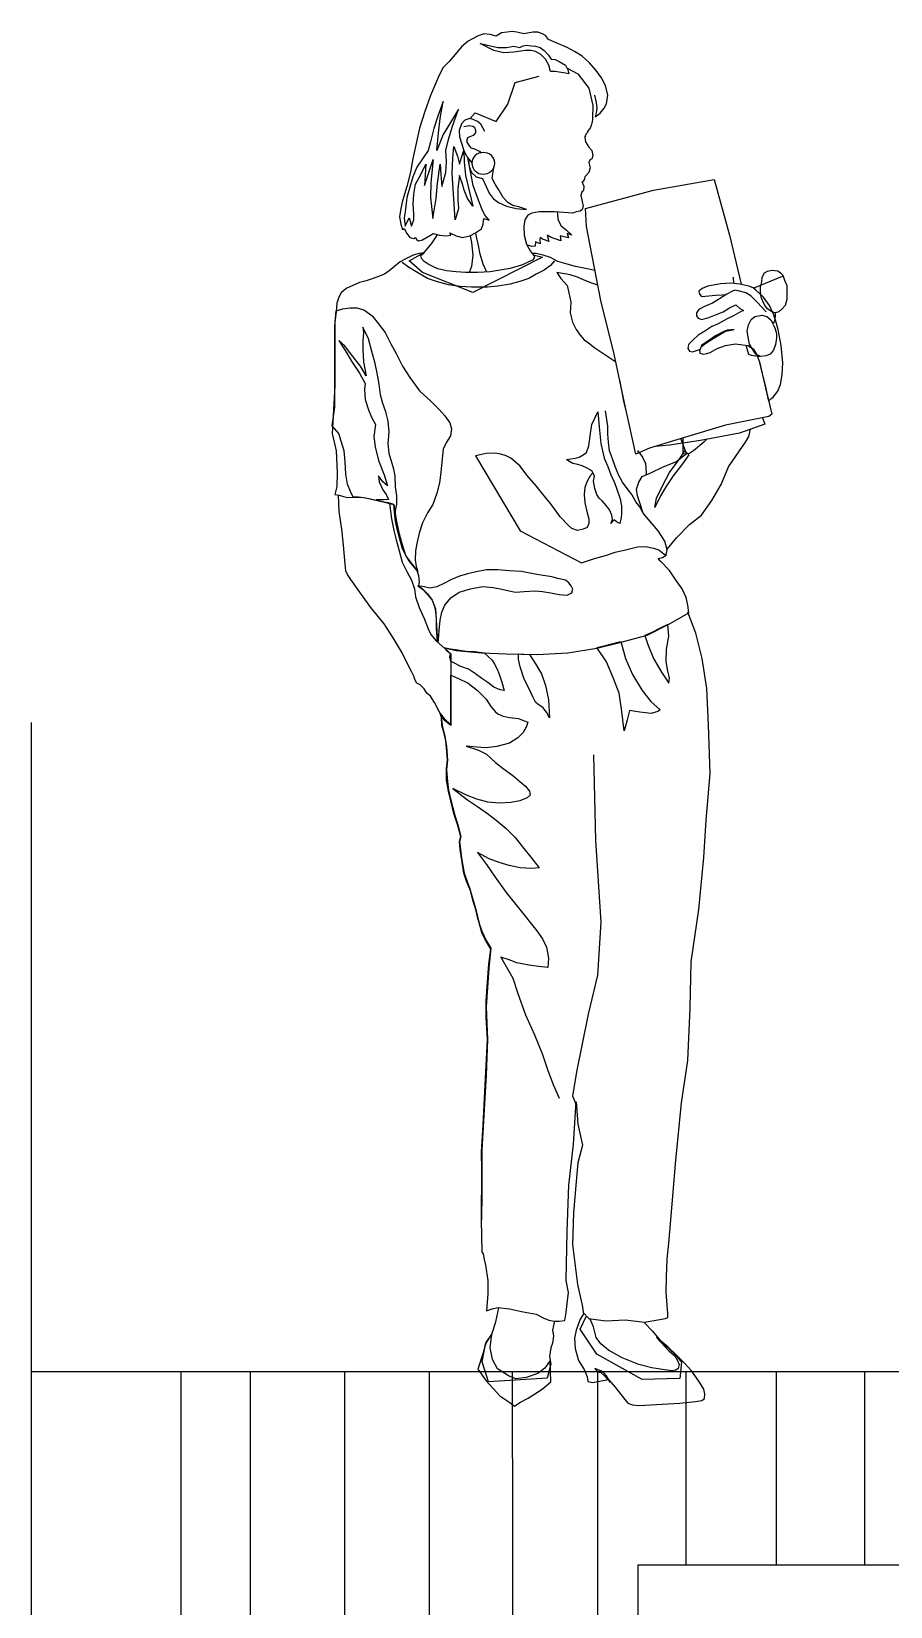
# Model space of a CAD drawing. Header units: millimetres. Extents: x 462666 to 1244237, y 2328025 to 3795663.
# Drawn here: x 1153221 to 1154283, y 2843471 to 2845419 of the extents above; entities that cross this region are included whole.
import ezdxf
from ezdxf.lldxf.tags import DXFTag

# ---------------------------------------------------------------- set-up
doc = ezdxf.new("R2010")
doc.units = ezdxf.units.MM
doc.layers.add('MUR-POH', color=64, linetype='Continuous')
doc.layers.add('MUR_POH', color=64, linetype='Continuous')
tags = doc.linetypes.add('DASHED', pattern=[0.75, 0.5, -0.25]).pattern_tags.tags
tags[6:7] = [DXFTag(74, 4), DXFTag(75, 0), DXFTag(340, '0'), DXFTag(46, 1.0), DXFTag(50, 0.0), DXFTag(44, 0.0), DXFTag(45, 0.0)]
tags[4:5] = [DXFTag(74, 4), DXFTag(75, 0), DXFTag(340, '0'), DXFTag(46, 1.0), DXFTag(50, 0.0), DXFTag(44, 0.0), DXFTag(45, 0.0)]

msp = doc.modelspace()

# ---------------------------------------------------------------- linework, layer by layer
at = {"layer": 'MUR-POH', "color": 252}
for p, q in [((1154042.9, 2844675.1), (1154032.8, 2844701)), ((1154050.8, 2844643.7), (1154042.9, 2844675.1)), ((1154056.3, 2844606.4), (1154050.8, 2844643.7)), ((1154058.4, 2844561.6), (1154056.3, 2844606.4)), ((1153730.5, 2844569.5), (1153727.6, 2844575.4)), ((1153727.6, 2844575.4), (1153729.7, 2844558.7)), ((1153729.7, 2844558.7), (1153732.6, 2844547.8)), ((1153734.3, 2844566.6), (1153730.5, 2844569.5)), ((1153734.1, 2844567.2), (1153734.3, 2844566.6)), ((1154060.5, 2844501.3), (1154058.4, 2844561.6)), ((1153732.6, 2844547.8), (1153734.7, 2844534.8)), ((1153735.6, 2844518.1), (1153734.3, 2844506.3)), ((1153734.7, 2844534.8), (1153735.6, 2844518.1)), ((1153734.3, 2844506.3), (1153735.6, 2844491.7)), ((1154055.4, 2844443.9), (1154060.5, 2844501.3)), ((1153735.6, 2844491.7), (1153736.8, 2844480.8)), ((1153736.8, 2844480.8), (1153739.8, 2844468.6)), ((1153739.8, 2844468.6), (1153744.4, 2844451.1)), ((1153744.4, 2844451.1), (1153748.6, 2844438.1)), ((1153748.6, 2844438.1), (1153752.3, 2844423.4)), ((1154052.5, 2844397.5), (1154055.4, 2844443.9)), ((1153752.3, 2844423.4), (1153750.6, 2844417.6)), ((1153750.6, 2844417.6), (1153751.5, 2844410.9)), ((1153751.5, 2844410.9), (1153753.2, 2844396.6)), ((1153753.2, 2844396.6), (1153756.5, 2844378.2)), ((1154046.7, 2844333.4), (1154052.5, 2844397.5)), ((1153756.5, 2844378.2), (1153763.2, 2844359)), ((1153763.2, 2844359), (1153771.2, 2844331.7)), ((1153771.2, 2844331.7), (1153772.8, 2844324.6)), ((1153772.8, 2844324.6), (1153774.9, 2844315.8)), ((1154037, 2844268.5), (1154046.7, 2844333.4)), ((1153774.9, 2844315.8), (1153778.3, 2844306.6)), ((1153778.3, 2844306.6), (1153783.7, 2844294.9)), ((1153783.7, 2844294.9), (1153789.2, 2844285.3)), ((1153789.2, 2844285.3), (1153786.7, 2844260.6)), ((1154035.8, 2844211.2), (1154037, 2844268.5)), ((1153786.7, 2844260.6), (1153783.7, 2844212.8)), ((1153783.7, 2844212.8), (1153785, 2844172.6)), ((1154032.8, 2844146.7), (1154035.8, 2844211.2)), ((1153785, 2844172.6), (1153783.7, 2844128.3)), ((1154024.9, 2844094.3), (1154032.8, 2844146.7)), ((1153783.7, 2844128.3), (1153778.3, 2844036.1)), ((1153891.7, 2844043.3), (1153894.7, 2844095.6)), ((1153894.7, 2844095.6), (1153896.8, 2844068)), ((1154017.8, 2844018.6), (1154024.9, 2844094.3)), ((1153896.8, 2844068), (1153902.6, 2844042)), ((1153778.3, 2844036.1), (1153778.3, 2843983)), ((1153885.9, 2843992.6), (1153891.7, 2844043.3)), ((1153902.6, 2844042), (1153896.8, 2844020.2)), ((1153896.8, 2844020.2), (1153894.7, 2843996.8)), ((1154013.2, 2843964.1), (1154017.8, 2844018.6)), ((1153883.8, 2843935.2), (1153885.9, 2843992.6)), ((1153894.7, 2843996.8), (1153891.7, 2843958.3)), ((1153778.3, 2843983), (1153777.9, 2843949.1)), ((1153891.7, 2843958.3), (1153890.5, 2843918.9)), ((1154009.4, 2843920.6), (1154013.2, 2843964.1)), ((1153882.3, 2843874.7), (1153883.8, 2843935.2)), ((1153890.5, 2843918.9), (1153896.3, 2843869.5)), ((1154007.3, 2843900.9), (1154009.4, 2843920.6)), ((1153778.3, 2843909.7), (1153780, 2843907.5)), ((1153780, 2843907.5), (1153781.2, 2843900.4)), ((1153781.2, 2843900.4), (1153782.9, 2843893.3)), ((1153782.9, 2843893.3), (1153785.8, 2843874.5)), ((1154006.5, 2843879.1), (1154007.3, 2843900.9)), ((1153785.8, 2843874.5), (1153785.8, 2843858.1)), ((1153885.5, 2843859.8), (1153882.3, 2843874.7)), ((1154006, 2843859.5), (1154006.5, 2843879.1)), ((1153785.8, 2843858.1), (1153784.1, 2843837.2)), ((1153883.8, 2843846), (1153885.5, 2843859.8)), ((1153896.3, 2843869.5), (1153902.6, 2843841.9)), ((1154008.1, 2843833.9), (1154006, 2843859.5)), ((1153784.1, 2843837.2), (1153790.8, 2843839.3)), ((1153790.8, 2843839.3), (1153798, 2843841)), ((1153798, 2843841), (1153812.6, 2843839.3)), ((1153812.6, 2843839.3), (1153827.3, 2843836.4)), ((1153827.3, 2843836.4), (1153845.3, 2843833)), ((1153880.9, 2843825.1), (1153882.5, 2843835.1)), ((1153882.5, 2843835.1), (1153883.8, 2843846)), ((1153902.6, 2843841.9), (1153903.5, 2843834.8)), ((1153903.5, 2843834.8), (1153910.6, 2843827.6)), ((1153845.3, 2843833), (1153854.1, 2843828.4)), ((1153854.1, 2843828.4), (1153861.2, 2843825.5)), ((1153861.2, 2843825.5), (1153867.9, 2843824.2)), ((1153867.9, 2843824.2), (1153873.7, 2843824.2)), ((1153873.7, 2843824.2), (1153880.9, 2843825.1)), ((1153910.6, 2843827.6), (1153931.1, 2843824.7)), ((1153931.1, 2843824.7), (1153955.8, 2843826)), ((1153955.8, 2843826), (1153979.2, 2843823)), ((1153979.2, 2843823), (1154005.2, 2843827.6)), ((1154005.2, 2843827.6), (1154008.1, 2843828.9)), ((1154008.1, 2843828.9), (1154008.1, 2843833.9)), ((1153783.5, 2843798.8), (1153779.8, 2843785)), ((1153790.7, 2843808), (1153783.5, 2843798.8)), ((1153788.6, 2843791.3), (1153790.7, 2843808)), ((1153779.8, 2843785), (1153773.1, 2843764.9)), ((1153791.5, 2843777), (1153788.6, 2843791.3)), ((1153797.4, 2843765.3), (1153791.5, 2843777)), ((1153773.1, 2843764.9), (1153783.6, 2843750.4)), ((1153811.2, 2843756.5), (1153797.4, 2843765.3)), ((1153820.4, 2843752.8), (1153811.2, 2843756.5)), ((1153847.6, 2843759.5), (1153833, 2843754.4)), ((1153856, 2843766.2), (1153847.6, 2843759.5)), ((1153862.7, 2843775.4), (1153856, 2843766.2)), ((1153863.6, 2843749.3), (1153862.7, 2843775.4)), ((1153783.6, 2843750.4), (1153800.3, 2843732)), ((1153833, 2843754.4), (1153820.4, 2843752.8)), ((1153835.5, 2843729.1), (1153852.6, 2843740)), ((1153852.6, 2843740), (1153863.6, 2843749.3)), ((1153800.3, 2843732), (1153812.9, 2843723.6)), ((1153812.9, 2843723.6), (1153818.7, 2843719)), ((1153818.7, 2843719), (1153825, 2843723.6)), ((1153825, 2843723.6), (1153835.5, 2843729.1))]:
    msp.add_line(p, q, dxfattribs=at)
for points in [[(1153917.3, 2845340.3), (1153919.4, 2845331.1), (1153920.2, 2845324.4), (1153919.4, 2845318.6), (1153918.5, 2845313.5), (1153924.4, 2845318.2), (1153929.4, 2845324.4), (1153932.4, 2845329.5), (1153934, 2845340.3), (1153931.1, 2845352.1), (1153926.1, 2845361.7), (1153919.4, 2845370.9), (1153911.4, 2845380.5), (1153902.2, 2845388.5), (1153892.6, 2845394.4), (1153883.8, 2845399.4), (1153870, 2845405.2), (1153860.8, 2845409), (1153857, 2845414), (1153853.2, 2845416.1), (1153847.4, 2845418.2), (1153841.1, 2845418.2), (1153830.2, 2845416.1), (1153821.4, 2845418.2), (1153815.5, 2845419.1), (1153809.7, 2845418.2), (1153802.6, 2845417.4), (1153795.9, 2845413.2), (1153788.7, 2845415.3), (1153780.8, 2845416.1), (1153772.8, 2845413.2), (1153761.1, 2845407.3), (1153753.2, 2845400.2), (1153745.2, 2845390.6), (1153737.7, 2845381.8), (1153730.5, 2845374.7), (1153725.5, 2845365), (1153720.9, 2845354.2), (1153714.6, 2845339.9), (1153707.9, 2845320.2), (1153701.2, 2845299.7), (1153696.2, 2845276.7), (1153692.9, 2845262), (1153689.9, 2845245.3), (1153685.3, 2845227.3), (1153680.3, 2845209.7), (1153678.2, 2845200.1), (1153676.5, 2845190), (1153678.2, 2845180.8), (1153680.3, 2845174.1), (1153682, 2845175.4), (1153685.3, 2845169.1), (1153689.1, 2845164.5), (1153694.1, 2845163.2), (1153696.2, 2845164.5), (1153697.9, 2845161.6), (1153700, 2845160.3), (1153705, 2845161.6), (1153709.6, 2845164.5), (1153714.6, 2845167.4), (1153718, 2845169.1), (1153725.9, 2845167), (1153734.3, 2845166.2), (1153739.8, 2845167.4), (1153738.5, 2845169.9), (1153746.5, 2845166.2), (1153754.4, 2845164.5), (1153763.2, 2845166.2), (1153770.3, 2845169.9), (1153777.9, 2845175), (1153780, 2845180.8), (1153780.8, 2845187.9), (1153787.1, 2845185.8), (1153782, 2845192.1), (1153778.3, 2845199.7), (1153772.8, 2845213.9), (1153767.4, 2845228.6), (1153764, 2845246.1), (1153760.7, 2845263.4)], [(1153885.9, 2845366.7), (1153881.7, 2845367.6), (1153873.7, 2845368.8), (1153868.7, 2845369.6), (1153862.9, 2845369.6), (1153861.2, 2845377.6), (1153857, 2845384.7), (1153851.1, 2845390.6), (1153844.4, 2845394.4), (1153838.6, 2845395.6), (1153832.3, 2845395.6), (1153817.6, 2845393.5), (1153805.5, 2845392.7), (1153792.9, 2845395.6), (1153776.2, 2845404.4), (1153798, 2845399.4), (1153808.8, 2845399.4), (1153817.6, 2845401), (1153825.2, 2845399.4), (1153829.4, 2845401.5), (1153833.5, 2845402.3), (1153839.4, 2845401.5), (1153844.4, 2845401), (1153850.3, 2845399.4), (1153855.3, 2845395.6), (1153860.8, 2845389.7), (1153864.1, 2845384.7), (1153868.7, 2845384.3), (1153873.7, 2845381.8), (1153881.7, 2845377.6), (1153884.6, 2845371.7), (1153885.9, 2845366.7)], [(1153883.7, 2845373.6), (1153896.8, 2845366.7), (1153910.6, 2845349.1), (1153915.6, 2845327.4), (1153915.2, 2845311.5)], [(1153763.8, 2845311.3), (1153769.9, 2845318.6), (1153795.9, 2845307.7), (1153810.5, 2845329), (1153819.3, 2845355.8), (1153849, 2845363.8)], [(1153717.6, 2845187.9), (1153721.8, 2845212.6), (1153723.4, 2845231.5), (1153726.8, 2845254.9), (1153727.6, 2845242.4), (1153728.9, 2845227.3), (1153733.5, 2845244.5), (1153734.7, 2845257.9), (1153733.5, 2845271.7), (1153736.8, 2845285.5), (1153741.4, 2845300.6), (1153749.4, 2845323.2), (1153739.3, 2845306.4), (1153730.5, 2845291.8), (1153722.6, 2845272.1), (1153724.7, 2845293.4), (1153726.8, 2845311.5), (1153730.5, 2845332.4), (1153723.8, 2845314.4), (1153718.8, 2845299.3), (1153714.6, 2845282.6), (1153711.7, 2845271.7), (1153705.8, 2845262.9), (1153697.9, 2845251.2), (1153692.9, 2845239.4), (1153689.1, 2845226.5), (1153685.3, 2845213.9), (1153684.1, 2845203), (1153683.2, 2845195.9), (1153682, 2845188.8), (1153683.2, 2845178.3), (1153688.3, 2845188.8), (1153691.2, 2845178.3), (1153694.1, 2845186.3), (1153694.1, 2845193), (1153693.3, 2845205.9), (1153694.1, 2845217.7), (1153696.2, 2845230.2), (1153702.9, 2845242.4), (1153708.8, 2845254.9), (1153707.1, 2845228.6), (1153718, 2845260.8), (1153715.1, 2845232.3), (1153714.6, 2845213.9), (1153717.6, 2845187.9)], [(1153782, 2845295.5), (1153777, 2845304.3), (1153772.8, 2845307.7), (1153767.4, 2845310.2), (1153763.2, 2845311.5), (1153757.3, 2845309.4), (1153753.2, 2845304.8), (1153750.2, 2845296.8), (1153750.6, 2845288.8), (1153753.2, 2845280.9), (1153756.1, 2845272.1), (1153759.4, 2845265), (1153765.3, 2845257.9), (1153765.9, 2845257.3)], [(1153756.1, 2845301.4), (1153762.4, 2845302.7), (1153767, 2845301.8), (1153769.1, 2845300.6), (1153770.3, 2845296.8), (1153770.3, 2845293.9), (1153767.4, 2845290.5), (1153763.2, 2845288.8), (1153760.3, 2845287.6), (1153759.4, 2845283), (1153761.9, 2845278.8), (1153764.5, 2845275), (1153769.1, 2845273.8), (1153773.3, 2845272.1), (1153776.2, 2845270.8), (1153776.8, 2845268.8)], [(1153914.3, 2845306.2), (1153913.5, 2845302.7), (1153912.3, 2845299.7), (1153911.2, 2845298.1)], [(1153914.3, 2845306.2), (1153915.2, 2845306.4), (1153915.6, 2845311.5)], [(1153756.1, 2845271.7), (1153756.5, 2845257.9), (1153758.2, 2845241.1), (1153761.1, 2845227.3), (1153767, 2845203), (1153760.3, 2845212.6), (1153756.5, 2845222.7), (1153754.4, 2845230.2), (1153750.6, 2845241.1), (1153748.6, 2845224.8), (1153748.6, 2845210.5), (1153749.4, 2845200.1), (1153745.2, 2845186.3), (1153742.7, 2845224.4), (1153741.4, 2845244), (1153742.3, 2845262.9), (1153743.5, 2845276.7), (1153748.1, 2845265), (1153750.6, 2845254.9), (1153753.2, 2845263.3), (1153756.1, 2845271.7)], [(1153905.8, 2845289.2), (1153905.6, 2845288), (1153906.4, 2845282.6), (1153910.6, 2845275.9), (1153914.3, 2845271.7), (1153915.6, 2845265.8), (1153914.3, 2845261.2), (1153912.3, 2845260.8), (1153910.6, 2845257), (1153912.3, 2845250.3), (1153910.6, 2845244.5), (1153906.4, 2845240.3), (1153906.1, 2845239.9)], [(1153765.9, 2845256.9), (1153764.5, 2845258.3), (1153761.1, 2845262.9), (1153762.4, 2845252), (1153765.3, 2845244.5), (1153771.2, 2845239.4), (1153779.1, 2845237.3), (1153783.7, 2845227.3), (1153787.1, 2845219.3), (1153792.1, 2845212.6), (1153798.8, 2845207.6), (1153808.8, 2845203), (1153820.6, 2845200.1), (1153833.5, 2845198.8)], [(1153780, 2845269.6), (1153777, 2845269.2), (1153774.5, 2845268.7), (1153772, 2845267.5), (1153769.9, 2845265.8), (1153768.2, 2845263.7), (1153767, 2845261.6), (1153766.1, 2845259.1), (1153765.7, 2845256.2), (1153766.1, 2845253.3), (1153767, 2845250.7), (1153768.2, 2845248.6), (1153769.9, 2845246.6), (1153772, 2845244.9), (1153774.5, 2845243.6), (1153777, 2845243.2), (1153780, 2845242.8), (1153782.9, 2845243.2), (1153785.4, 2845243.6), (1153787.9, 2845244.9), (1153790, 2845246.6), (1153791.7, 2845248.6), (1153792.9, 2845250.7), (1153793.8, 2845253.3), (1153794.2, 2845256.2), (1153793.8, 2845259.1), (1153792.9, 2845261.6), (1153791.7, 2845263.7), (1153790, 2845265.8), (1153787.9, 2845267.5), (1153785.4, 2845268.7), (1153782.9, 2845269.2), (1153780, 2845269.6)], [(1153833.5, 2845198.8), (1153825.2, 2845201.8), (1153816.4, 2845203.9), (1153810.5, 2845207.6), (1153804.7, 2845213.9), (1153799.6, 2845222.3), (1153794.6, 2845230.2), (1153790.8, 2845237.3), (1153791.7, 2845243.2), (1153792.9, 2845250.3), (1153792.9, 2845250.7)], [(1153902.2, 2845221.4), (1153904.3, 2845222.7), (1153904.7, 2845227.3), (1153903.5, 2845230.2), (1153902.2, 2845233.2), (1153904.3, 2845234.4), (1153905.6, 2845237.3), (1153906.1, 2845239.9)], [(1153902.4, 2845221.6), (1153901.4, 2845219.3), (1153900.5, 2845216.4), (1153902.2, 2845208.9), (1153903.5, 2845203), (1153902.2, 2845198.8), (1153899.7, 2845196.7), (1153894.7, 2845195.9), (1153890.9, 2845194.6), (1153867.9, 2845195.9), (1153849, 2845195.9), (1153840.2, 2845194.6), (1153835.2, 2845192.1), (1153831.5, 2845186.3), (1153830.2, 2845178.3), (1153830.6, 2845167.4), (1153833.5, 2845156.1), (1153838.1, 2845147.7), (1153841.5, 2845142.7), (1153853.2, 2845139.8), (1153767, 2845096.2), (1153705, 2845121), (1153688.3, 2845135.6), (1153706.7, 2845145.7), (1153715.9, 2845156.5), (1153723.2, 2845167.7)], [(1154136.7, 2844945.9), (1154132.9, 2844943), (1154079.3, 2844932.1), (1154028.6, 2844917.1), (1153985.5, 2844903.7), (1153968.8, 2844896.5), (1153955.8, 2844953.9), (1153942, 2845020), (1153925.2, 2845086.2), (1153912.3, 2845154.4), (1153907.7, 2845177.9), (1153906.4, 2845200.1), (1153990.5, 2845222.7), (1154065.5, 2845236.1), (1154084.3, 2845167.4), (1154098.8, 2845106.4)], [(1153871.2, 2845195.7), (1153871.6, 2845193), (1153872.1, 2845187.1), (1153875.8, 2845179.1), (1153882.9, 2845173.3), (1153889.6, 2845167.4), (1153883.8, 2845169.1), (1153885.5, 2845164.1), (1153880, 2845165.3), (1153875, 2845166.2), (1153875.8, 2845160.3), (1153870, 2845162.4), (1153864.1, 2845164.5), (1153859.1, 2845167.4), (1153861.2, 2845159.5), (1153857, 2845161.1), (1153853.2, 2845162.4), (1153850.3, 2845164.5), (1153849.9, 2845161.6), (1153850.3, 2845156.5), (1153844.4, 2845159.1), (1153844, 2845153.6), (1153840.2, 2845153.2), (1153836.1, 2845154.4), (1153834, 2845155.2)], [(1153763.7, 2845166.4), (1153765.3, 2845158.2), (1153767, 2845142.3), (1153765.3, 2845128.5), (1153762.6, 2845121)], [(1153784.3, 2845121.6), (1153780, 2845131.4), (1153776.2, 2845143.6), (1153774.1, 2845154.4), (1153771.2, 2845167.4), (1153770.9, 2845170.3)], [(1153918.2, 2845123.4), (1153906.4, 2845126), (1153893.8, 2845128.5), (1153883.8, 2845131.4), (1153872.1, 2845134.8), (1153862.9, 2845139.4), (1153854.1, 2845142.3), (1153845.3, 2845144.4), (1153841.1, 2845144.4), (1153843.2, 2845140.6), (1153841.5, 2845136.9), (1153837.3, 2845134.8), (1153828.5, 2845130.6), (1153813.4, 2845126), (1153800.9, 2845123.9), (1153788.7, 2845121.8), (1153772.8, 2845121), (1153758.2, 2845121), (1153746.5, 2845121.8), (1153734.3, 2845123), (1153723.8, 2845125.6), (1153717.6, 2845128.5), (1153711.7, 2845131.4), (1153706.7, 2845134.8), (1153703.8, 2845138.5), (1153702.9, 2845141.5), (1153706.7, 2845145.2), (1153700.8, 2845144.4), (1153693.3, 2845142.3), (1153684.9, 2845138.5), (1153677.4, 2845134.3), (1153670.3, 2845128.5), (1153663.6, 2845123), (1153657.7, 2845118.9), (1153650.6, 2845115.9), (1153642.6, 2845113), (1153635.1, 2845110.9), (1153627.1, 2845108.8), (1153618.8, 2845105), (1153610.4, 2845101.3), (1153604.1, 2845095.8), (1153601.2, 2845090.4), (1153599.1, 2845083.3), (1153598.2, 2845072.4), (1153596.6, 2845059.4), (1153596.6, 2845033), (1153596.6, 2844980.7), (1153593.2, 2844922.1), (1153598.2, 2844900.7), (1153599.5, 2844873.9), (1153599.1, 2844856.3), (1153596.6, 2844846.3), (1153602, 2844845.5), (1153607, 2844844.2), (1153612.1, 2844842.9), (1153621.3, 2844843.4), (1153631.7, 2844842.9), (1153640.5, 2844841.3), (1153652.7, 2844838.3), (1153669.4, 2844834.2), (1153672.4, 2844815.3), (1153676.1, 2844797.7), (1153679.1, 2844786), (1153684.1, 2844770.1), (1153694.1, 2844757.5), (1153697.9, 2844752.5), (1153700, 2844746.2), (1153700.8, 2844738.7), (1153700, 2844733.7), (1153705, 2844729.9), (1153710.9, 2844723.6), (1153716.7, 2844715.7), (1153720.9, 2844705.2), (1153723.5, 2844663.9)], [(1153867.9, 2845135.6), (1153862.9, 2845129.7), (1153855.3, 2845123.9), (1153845.3, 2845118.9), (1153836.1, 2845113.8), (1153825.2, 2845110.1), (1153813.4, 2845106.7), (1153798, 2845104.2), (1153785, 2845102.9), (1153765.3, 2845102.9), (1153751.5, 2845103.8), (1153736.8, 2845105.9), (1153723.4, 2845109.6), (1153710.9, 2845113.8), (1153699.1, 2845120.5), (1153687.4, 2845127.7), (1153679.5, 2845133.5)], [(1153921.6, 2845105.2), (1153914.3, 2845108), (1153904.7, 2845111.7), (1153896.3, 2845115.1), (1153887.6, 2845118), (1153870.8, 2845121), (1153875.8, 2845113.8), (1153883.8, 2845105), (1153885.9, 2845095.8), (1153888.4, 2845084.5), (1153887.6, 2845071.1), (1153890.5, 2845059.8), (1153894.7, 2845050.6), (1153899.7, 2845043.5), (1153904.7, 2845037.6), (1153910.2, 2845033.9), (1153918.1, 2845028), (1153944, 2845010.4)], [(1154138.3, 2845056.5), (1154140.4, 2845052.7), (1154142.5, 2845045.6), (1154142.5, 2845039.7), (1154141.3, 2845031.8), (1154138.8, 2845025.1), (1154134.6, 2845020), (1154129.6, 2845018), (1154122.9, 2845017.1), (1154117, 2845020), (1154113.6, 2845025.1), (1154109, 2845032.6), (1154107.8, 2845038.9), (1154106.1, 2845048.5), (1154107.8, 2845056.5), (1154111.1, 2845062.8), (1154115.7, 2845066.5), (1154124.5, 2845068.2), (1154130.4, 2845066.5), (1154135.4, 2845062.3), (1154138.3, 2845057.3), (1154140.4, 2845061.5), (1154141.3, 2845066.5), (1154141.3, 2845071.1), (1154136.7, 2845072.4), (1154131.6, 2845076.2), (1154127.9, 2845080.3), (1154125.8, 2845085.4), (1154123.7, 2845090.4), (1154122.9, 2845097.1), (1154122.9, 2845102.9), (1154124.5, 2845109.6), (1154124.9, 2845115.1), (1154127.5, 2845120.5), (1154131.6, 2845122.6), (1154136.7, 2845123.9), (1154144.2, 2845123), (1154147.6, 2845120.5), (1154150.5, 2845117.6), (1154152.6, 2845111.7), (1154155.1, 2845105), (1154155.5, 2845096.2), (1154155.1, 2845087.5), (1154153.4, 2845080.3), (1154149.6, 2845076.2), (1154145.5, 2845072.4), (1154141.3, 2845071.1)], [(1154132.5, 2844961.9), (1154135.4, 2844964.8), (1154138.3, 2844966.9), (1154144.2, 2844974.4), (1154147.6, 2844982.4), (1154149.6, 2844994.5), (1154150.5, 2845009.2), (1154148.4, 2845030.9), (1154144.6, 2845050.6), (1154141.7, 2845060.7), (1154138.8, 2845069.5), (1154133.7, 2845080.3), (1154126.6, 2845090.4), (1154117, 2845099.2), (1154113.6, 2845102.1), (1154108.2, 2845104.2), (1154097.3, 2845106.7), (1154086.4, 2845108), (1154073.4, 2845107.1), (1154057.5, 2845104.2), (1154050.8, 2845101.3), (1154046.7, 2845097.9), (1154047.5, 2845094.2), (1154049.6, 2845091.2), (1154058.8, 2845092.1), (1154067.2, 2845092.9), (1154075.5, 2845093.3), (1154080.4, 2845093.8)], [(1154089.7, 2845107.6), (1154089.4, 2845115.1)], [(1154149.6, 2845115.9), (1154114.3, 2845101.6)], [(1154129.6, 2845072.4), (1154118.7, 2845084.5), (1154110.7, 2845092.1), (1154104.8, 2845095.8), (1154095.2, 2845098.3), (1154091, 2845099.2), (1154088.1, 2845097.9), (1154081, 2845094.2), (1154072.2, 2845088.3), (1154063.4, 2845083.3), (1154053.4, 2845079.1), (1154046.7, 2845075.3), (1154043.7, 2845071.1), (1154043.7, 2845067.4), (1154045.8, 2845064.4), (1154050.4, 2845062.8), (1154058.8, 2845065.3), (1154067.2, 2845068.6), (1154076.4, 2845072.4), (1154084.3, 2845077.4), (1154092.3, 2845081.2), (1154097.3, 2845076.6), (1154101.8, 2845074.1)], [(1154129.6, 2845072.4), (1154118.7, 2845084.5), (1154110.7, 2845092.1), (1154104.8, 2845095.8), (1154095.2, 2845098.3), (1154091, 2845099.2), (1154088.1, 2845097.9), (1154081, 2845094.2), (1154072.2, 2845088.3), (1154063.4, 2845083.3), (1154053.4, 2845079.1), (1154046.7, 2845075.3), (1154043.7, 2845071.1), (1154043.7, 2845067.4), (1154045.8, 2845064.4), (1154050.4, 2845062.8), (1154058.8, 2845065.3), (1154067.2, 2845068.6), (1154076.4, 2845072.4), (1154084.3, 2845077.4), (1154092.3, 2845081.2), (1154097.3, 2845076.6), (1154101.8, 2845074.1)], [(1154129.6, 2845072.4), (1154118.7, 2845084.5), (1154110.7, 2845092.1), (1154104.8, 2845095.8), (1154095.2, 2845098.3), (1154091, 2845099.2), (1154088.1, 2845097.9), (1154081, 2845094.2), (1154072.2, 2845088.3), (1154063.4, 2845083.3), (1154053.4, 2845079.1), (1154046.7, 2845075.3), (1154043.7, 2845071.1), (1154043.7, 2845067.4), (1154045.8, 2845064.4), (1154050.4, 2845062.8), (1154058.8, 2845065.3), (1154067.2, 2845068.6), (1154076.4, 2845072.4), (1154084.3, 2845077.4), (1154092.3, 2845081.2), (1154097.3, 2845076.6), (1154101.8, 2845074.1)], [(1154129.6, 2845072.4), (1154118.7, 2845084.5), (1154110.7, 2845092.1), (1154104.8, 2845095.8), (1154095.2, 2845098.3), (1154091, 2845099.2), (1154088.1, 2845097.9), (1154081, 2845094.2), (1154072.2, 2845088.3), (1154063.4, 2845083.3), (1154053.4, 2845079.1), (1154046.7, 2845075.3), (1154043.7, 2845071.1), (1154043.7, 2845067.4), (1154045.8, 2845064.4), (1154050.4, 2845062.8), (1154058.8, 2845065.3), (1154067.2, 2845068.6), (1154076.4, 2845072.4), (1154084.3, 2845077.4), (1154092.3, 2845081.2), (1154097.3, 2845076.6), (1154101.8, 2845074.1)], [(1154129.6, 2845072.4), (1154118.7, 2845084.5), (1154110.7, 2845092.1), (1154104.8, 2845095.8), (1154095.2, 2845098.3), (1154091, 2845099.2), (1154088.1, 2845097.9), (1154081, 2845094.2), (1154072.2, 2845088.3), (1154063.4, 2845083.3), (1154053.4, 2845079.1), (1154046.7, 2845075.3), (1154043.7, 2845071.1), (1154043.7, 2845067.4), (1154045.8, 2845064.4), (1154050.4, 2845062.8), (1154058.8, 2845065.3), (1154067.2, 2845068.6), (1154076.4, 2845072.4), (1154084.3, 2845077.4), (1154092.3, 2845081.2), (1154097.3, 2845076.6), (1154101.8, 2845074.1)], [(1153598.2, 2845073.6), (1153606.2, 2845076.2), (1153615, 2845077.4), (1153624.2, 2845077.4), (1153633, 2845074.5), (1153642.6, 2845067.4), (1153650.6, 2845057.7), (1153658.5, 2845046.8), (1153665.7, 2845033), (1153672.4, 2845020.9), (1153680.3, 2845005.4), (1153689.1, 2844991.2), (1153701.2, 2844974.8), (1153715.1, 2844961.9), (1153725.5, 2844951.8), (1153732.6, 2844943.8), (1153738.5, 2844935.1), (1153740.6, 2844927.9), (1153739.3, 2844919.1), (1153734.7, 2844911.2), (1153730.5, 2844902.4), (1153728.5, 2844882.7), (1153727.6, 2844873.9), (1153725.9, 2844861), (1153722.6, 2844848), (1153717.6, 2844834.2), (1153710.9, 2844823.7), (1153705, 2844811.5), (1153700.8, 2844798.6), (1153697.9, 2844786), (1153696.2, 2844776.8), (1153695.8, 2844765.9), (1153697.1, 2844757.5), (1153699.1, 2844751.3), (1153695, 2844756.3), (1153689.1, 2844763.4), (1153684.1, 2844770.9), (1153680.3, 2844779.3), (1153676.5, 2844793.1), (1153673.6, 2844803.6), (1153671.5, 2844813.6), (1153670.3, 2844824.5), (1153669.4, 2844834.2), (1153662.7, 2844836.2), (1153654.3, 2844837.5), (1153643.5, 2844840), (1153634.7, 2844842.1), (1153625.9, 2844843.4), (1153619.2, 2844843.4), (1153615.8, 2844850.1), (1153612.1, 2844859.3), (1153610, 2844871.8), (1153609.1, 2844886.9), (1153607.9, 2844900.7), (1153604.1, 2844912.4), (1153601.2, 2844922.1), (1153593.2, 2844931.3), (1153596.6, 2844954.7), (1153596.6, 2844980.7), (1153596.6, 2845007.9), (1153596.6, 2845031.8), (1153596.6, 2845054.8), (1153598.2, 2845073.6)], [(1154101.8, 2845074.1), (1154098.2, 2845072.4), (1154089.4, 2845067.4), (1154081.4, 2845063.6), (1154070.5, 2845057.7), (1154062.6, 2845054.4), (1154053.8, 2845048.5), (1154045.8, 2845043.5), (1154039.5, 2845037.6), (1154033.7, 2845031.8), (1154032.8, 2845027.2), (1154034.9, 2845023.8), (1154038.7, 2845023), (1154045, 2845025.1), (1154047.5, 2845025.9), (1154047.9, 2845021.3), (1154051.7, 2845020), (1154056.3, 2845020.9), (1154060.5, 2845022.1), (1154069.3, 2845027.2), (1154079.3, 2845030.9), (1154091.9, 2845033), (1154106.9, 2845030.9), (1154113.6, 2845026.7), (1154117.8, 2845020), (1154121.6, 2845010.4), (1154132.5, 2844961.9)], [(1153669.4, 2844834.2), (1153671.1, 2844823.7), (1153673.2, 2844834.6), (1153673.2, 2844845), (1153671.5, 2844855.9), (1153671.1, 2844869.7), (1153669.4, 2844877.7), (1153663.6, 2844897.4), (1153662.3, 2844909.5), (1153663.6, 2844924.2), (1153662.3, 2844937.2), (1153659.4, 2844948.9), (1153655.6, 2844958.9), (1153652.7, 2844969.8), (1153651.4, 2844982.8), (1153648.9, 2844996.6), (1153646.4, 2845008.3), (1153641.8, 2845025.1), (1153638, 2845038.9), (1153630.9, 2845053.5), (1153631.7, 2845046.8), (1153630.9, 2845036.8), (1153630.9, 2845025.9), (1153631.7, 2845010.4), (1153635.1, 2844993.3), (1153628, 2845005), (1153622.1, 2845012.9), (1153615, 2845022.1), (1153608.3, 2845030.9), (1153601.2, 2845036.8), (1153611.2, 2845021.3), (1153617.1, 2845011.3), (1153627.1, 2844996.6), (1153633.8, 2844983.6), (1153633, 2844976.5), (1153633.8, 2844963.9), (1153638, 2844951), (1153641.8, 2844942.2), (1153646.8, 2844933), (1153644.7, 2844918.3), (1153646.4, 2844905.3), (1153650.6, 2844888.6), (1153657.3, 2844871), (1153661.5, 2844857.2), (1153655.6, 2844862.2), (1153650.6, 2844869.7), (1153651.4, 2844862.2), (1153655.6, 2844852.2), (1153659.8, 2844846.3), (1153662.7, 2844840.4), (1153657.3, 2844840), (1153647.6, 2844840), (1153656.4, 2844837.5), (1153665.2, 2844835.4), (1153669.4, 2844834.2)], [(1154047.9, 2845025.1), (1154049.6, 2845029.7), (1154053.4, 2845032.6), (1154058.8, 2845036), (1154068.4, 2845041.8), (1154079.3, 2845048.5), (1154090.2, 2845050.6), (1154081.4, 2845049.8), (1154076.4, 2845047.7), (1154067.2, 2845042.7), (1154057.5, 2845036), (1154049.6, 2845030.9), (1154047.9, 2845025.1)], [(1154104.7, 2845031.3), (1154107.8, 2845020), (1154111.1, 2845018.8), (1154122.9, 2845017.1)], [(1154120.7, 2845012.8), (1154129.6, 2844976.5)], [(1154121.2, 2845011.5), (1154136.7, 2844945.9)], [(1153957.5, 2844946.5), (1153954.1, 2844959.8), (1153948.7, 2844988.2)], [(1153921.5, 2844948.9), (1153923.1, 2844930), (1153925.2, 2844909.5), (1153929.4, 2844891.5), (1153934, 2844881), (1153937.8, 2844871), (1153942, 2844862.2), (1153944.9, 2844854.3), (1153949.1, 2844841.3), (1153950.8, 2844832.5), (1153950.8, 2844821.6), (1153949.9, 2844815.7), (1153948.7, 2844810.7), (1153944.9, 2844812.8), (1153942, 2844815.3), (1153937.8, 2844810.7), (1153939.9, 2844815.7), (1153939.1, 2844820.8), (1153936.1, 2844827.5), (1153932.4, 2844832.5), (1153927.3, 2844838.3), (1153923.1, 2844842.1), (1153920.2, 2844846.3), (1153918.1, 2844853.8), (1153916.4, 2844863), (1153917.3, 2844869.7), (1153914.3, 2844875.6), (1153908.5, 2844879), (1153902.2, 2844881.9), (1153896.8, 2844883.6), (1153890.9, 2844884.8), (1153885.9, 2844887.7), (1153882.9, 2844889.8), (1153888.4, 2844890.7), (1153893.4, 2844891.5), (1153898.4, 2844892.8), (1153903.5, 2844895.7), (1153907.7, 2844898.6), (1153910.6, 2844906.6), (1153912.3, 2844919.1), (1153914.3, 2844933), (1153921.5, 2844948.9)], [(1153977.2, 2844824.3), (1153973.4, 2844831.2), (1153968.8, 2844837.5), (1153963.8, 2844846.3), (1153957.9, 2844853.8), (1153952, 2844861.8), (1153947, 2844871), (1153943.2, 2844881), (1153939.9, 2844890.7), (1153936.1, 2844900.7), (1153934.9, 2844911.2), (1153934, 2844921.2), (1153934, 2844930.9), (1153931.1, 2844950.1)], [(1154125.1, 2844941.4), (1154127.9, 2844933.4), (1154096.9, 2844922.5), (1154048.7, 2844913.3), (1154010.2, 2844907.4), (1153993.1, 2844906)], [(1154007, 2844779), (1154007.3, 2844778.9), (1154019, 2844793.1), (1154034.9, 2844809.5), (1154049.6, 2844820.8), (1154062.6, 2844839.2), (1154074.3, 2844858.9), (1154083.1, 2844880.6), (1154096.9, 2844900.7), (1154104, 2844911.2), (1154108.2, 2844918.3), (1154110.2, 2844927.2)], [(1154031.2, 2844897.4), (1154024.3, 2844915.7)], [(1154055.8, 2844914.6), (1154052.5, 2844911.2), (1154040, 2844900.7), (1154034.9, 2844897.4), (1154027, 2844896.5), (1154027, 2844916.5)], [(1153731.6, 2844656.7), (1153746.5, 2844653.7), (1153777.9, 2844650.8), (1153808.4, 2844649.5), (1153846.1, 2844648.7), (1153884.6, 2844650.8), (1153920.2, 2844656.6), (1153948.7, 2844663.3), (1153982.6, 2844672.5), (1154010.2, 2844686.4), (1154034.1, 2844700.2), (1154032.8, 2844709.8), (1154030.7, 2844719), (1154025.7, 2844729.9), (1154017.8, 2844741.2), (1154010.2, 2844752.5), (1153999.3, 2844764.2), (1153996.4, 2844767.2), (1154001.4, 2844768.4), (1154006, 2844771.4), (1154007.3, 2844778.1), (1154004.4, 2844788.9), (1153996.4, 2844801.5), (1153977.6, 2844823.3), (1153973.4, 2844836.2), (1153970.5, 2844845), (1153969.6, 2844853), (1153972.5, 2844861.8), (1153976.3, 2844868.9), (1153987.2, 2844873.1), (1154002.3, 2844880.6), (1154018.2, 2844886.9), (1154031.2, 2844897.4)], [(1153915.6, 2844873.1), (1153912.3, 2844869.7), (1153908.5, 2844863), (1153905.6, 2844855.1), (1153904.7, 2844846.3), (1153905.6, 2844836.2), (1153908.5, 2844823.7), (1153910.6, 2844816.6), (1153910.6, 2844810.7), (1153908.5, 2844805.7), (1153903.5, 2844803.6), (1153896.3, 2844801.9), (1153889.6, 2844804.4), (1153885.9, 2844807.8), (1153875, 2844818.7), (1153868.7, 2844827.5), (1153862.9, 2844835.4), (1153855.3, 2844845), (1153845.3, 2844857.2), (1153834.4, 2844870.2), (1153825.2, 2844881.9), (1153813.9, 2844891.5), (1153808.4, 2844894.4), (1153801.7, 2844896.5), (1153794.6, 2844897.8), (1153783.7, 2844897.4), (1153776.2, 2844895.7), (1153770.3, 2844894.4), (1153825.6, 2844801.5), (1153901.4, 2844762.1), (1153917.3, 2844767.2), (1153931.1, 2844770.9), (1153943.2, 2844775.1), (1153955.8, 2844778.1), (1153970.5, 2844781.8), (1153980.5, 2844782.2), (1153990.5, 2844780.1), (1153997.2, 2844778.1), (1154003.1, 2844773), (1154006, 2844770.9), (1154006.5, 2844774.3), (1154007.2, 2844778.4)], [(1153971.9, 2844897.9), (1153970.9, 2844900.7), (1153976.7, 2844892.8), (1153980.5, 2844884.8), (1153981.3, 2844872.7), (1153980.9, 2844870.7)], [(1154029.1, 2844900.7), (1154034.1, 2844895.7), (1154024.9, 2844882.7), (1154014.8, 2844869.7), (1154006.5, 2844857.2), (1153999.3, 2844845), (1153992.2, 2844830.4), (1153994.3, 2844842.1), (1154001, 2844856.3), (1154010.2, 2844873.9), (1154022, 2844889.8), (1154029.1, 2844900.7)], [(1153664, 2844835.5), (1153666.5, 2844816.6), (1153669.4, 2844801.9), (1153672.4, 2844790.6), (1153676.1, 2844776.8), (1153679.5, 2844763), (1153685.3, 2844751.3), (1153691.2, 2844740.4), (1153695, 2844729.9), (1153696.2, 2844719.9), (1153700.8, 2844706.9), (1153706.7, 2844693.1), (1153711.7, 2844680.5), (1153715.1, 2844673.4), (1153721.8, 2844665.4), (1153739.8, 2844649.5), (1153739.8, 2844560.8), (1153731.8, 2844567.5), (1153725.5, 2844578.3), (1153719.7, 2844589.2), (1153714.6, 2844597.2), (1153710, 2844600.9), (1153706.7, 2844606), (1153702.1, 2844611), (1153697.9, 2844613.1), (1153695.8, 2844616.9), (1153694.1, 2844621.9), (1153691.2, 2844627.7), (1153686.2, 2844637), (1153679.5, 2844650.8), (1153668.6, 2844669.2), (1153657.3, 2844686.4), (1153641, 2844706.9), (1153629.6, 2844722.8), (1153616.2, 2844741.2), (1153612.1, 2844747.5), (1153610, 2844752.1), (1153609.1, 2844760.5), (1153607, 2844783.9), (1153604.9, 2844803.6), (1153602, 2844825.4), (1153600.8, 2844845.6)], [(1153890.9, 2844729.5), (1153888.8, 2844733.7), (1153885.9, 2844737.4), (1153881.7, 2844740.4), (1153872.1, 2844742.5), (1153864.9, 2844744.6), (1153846.1, 2844747.5), (1153827.3, 2844751.3), (1153811.8, 2844752.1), (1153798, 2844753.3), (1153784.1, 2844753.3), (1153773.3, 2844751.3), (1153760.3, 2844748.3), (1153750.6, 2844745.4), (1153740.6, 2844741.2), (1153731.4, 2844736.6), (1153722.6, 2844732.4), (1153713.8, 2844730.7), (1153706.7, 2844732.4), (1153699.1, 2844733.7), (1153705, 2844729.5), (1153710.9, 2844722.8), (1153716.7, 2844715.7), (1153719.7, 2844708.1), (1153720.9, 2844701.9), (1153721.8, 2844693.1), (1153721.8, 2844681.3), (1153722.9, 2844664.4)], [(1153724.3, 2844663.2), (1153724.7, 2844666.7), (1153725.5, 2844678.4), (1153726.8, 2844691), (1153728.9, 2844701), (1153732.6, 2844709.8), (1153739.8, 2844718.6), (1153750.2, 2844725.7), (1153764, 2844729.9), (1153779.1, 2844732.8), (1153792.1, 2844731.6), (1153803, 2844729.5), (1153811.8, 2844727.4), (1153819.7, 2844725.7), (1153830.6, 2844726.6), (1153844, 2844727.4), (1153853.2, 2844726.6), (1153863.7, 2844724.9), (1153873.7, 2844722.8), (1153883.8, 2844721.9), (1153889.6, 2844724.9), (1153890.9, 2844729.5)], [(1154008.1, 2844685.9), (1153998.5, 2844681.3), (1153987.6, 2844675.5), (1153979.7, 2844672.1), (1153983.4, 2844661.2), (1153990.5, 2844643.7), (1154000.2, 2844626.9), (1154009.4, 2844613.1), (1154010.2, 2844619.8), (1154008.1, 2844628.2), (1154006, 2844639.9), (1154006.5, 2844655.4), (1154009.4, 2844671.3), (1154008.1, 2844685.9)], [(1153781.2, 2844650.8), (1153785.8, 2844646.6), (1153790.8, 2844641.6), (1153793.8, 2844636.5), (1153797.5, 2844629.8), (1153800, 2844623.1), (1153803, 2844614.3), (1153805.9, 2844604.3), (1153800.9, 2844605.1), (1153792.9, 2844608.1), (1153785.8, 2844613.9), (1153778.3, 2844619), (1153770.3, 2844624.8), (1153761.9, 2844630.7), (1153752.3, 2844634), (1153742.7, 2844638.6), (1153739.8, 2844639.9), (1153738.5, 2844645.7), (1153739.3, 2844649.5), (1153735.6, 2844652.4), (1153731.4, 2844657.5), (1153739.3, 2844655.8), (1153748.6, 2844654.5), (1153759, 2844652.9), (1153769.1, 2844652.4), (1153781.2, 2844650.8)], [(1153949.9, 2844664.6), (1153955.8, 2844643.7), (1153964.6, 2844624), (1153976.3, 2844604.3), (1153987.2, 2844590.5), (1153998.5, 2844580.4), (1153995.6, 2844578.3), (1153987.6, 2844575.8), (1153973.4, 2844577.5), (1153960.8, 2844579.6), (1153957.9, 2844567.9), (1153954.1, 2844554.1), (1153950.8, 2844581.3), (1153947.8, 2844600.9), (1153941.1, 2844619), (1153932.4, 2844639.5), (1153920.2, 2844657.5), (1153931.1, 2844659.6), (1153939.1, 2844661.7), (1153949.9, 2844664.6)], [(1153837.3, 2844648.7), (1153844.4, 2844637), (1153852, 2844624.8), (1153857, 2844610.2), (1153860.8, 2844592.6), (1153862, 2844570.4), (1153858.2, 2844577.5), (1153854.1, 2844582.5), (1153847.4, 2844587.1), (1153844.4, 2844589.6), (1153841.1, 2844596.3), (1153836.1, 2844607.2), (1153830.6, 2844618.1), (1153825.6, 2844633.6), (1153823.5, 2844642.8), (1153823.5, 2844649.5), (1153837.3, 2844648.7)], [(1153778.4, 2843909.5), (1153777.9, 2843949.5), (1153778.3, 2844011.4), (1153777.9, 2844033.2), (1153780, 2844066.7), (1153782, 2844108.2), (1153785, 2844172.6), (1153783.7, 2844200.3), (1153783.7, 2844219.9), (1153785, 2844243.8), (1153786.7, 2844265.6), (1153789.2, 2844284.4), (1153782, 2844297), (1153778.3, 2844304.9), (1153774.9, 2844316.7), (1153772.8, 2844323.8), (1153771.2, 2844331.7), (1153767.4, 2844343.5), (1153764, 2844356.4), (1153759.4, 2844368.2), (1153756.1, 2844378.2), (1153753.6, 2844394.5), (1153751.5, 2844407.5), (1153750.6, 2844417.6), (1153752.3, 2844423.4), (1153748.6, 2844437.2), (1153743.5, 2844451.9), (1153739.8, 2844467.8), (1153736.8, 2844479.5), (1153734.7, 2844493.3), (1153734.3, 2844507.6), (1153735.6, 2844518.5), (1153734.7, 2844533.1), (1153733.5, 2844541.9), (1153731.8, 2844551.1), (1153728.9, 2844560.8), (1153728.5, 2844570.8), (1153726.8, 2844575.8), (1153731.8, 2844569.5), (1153739.8, 2844561.6), (1153739.8, 2844623.1)], [(1153739.8, 2844623.1), (1153749.4, 2844619), (1153761.1, 2844613.1), (1153772.8, 2844604.3), (1153783.7, 2844593.4), (1153789.2, 2844584.2), (1153794.6, 2844578.3), (1153798, 2844575.4), (1153804.7, 2844572.5), (1153812.6, 2844570.8), (1153823.5, 2844569.5), (1153830.6, 2844566.6), (1153835.2, 2844564.9), (1153833.5, 2844559.5), (1153829.4, 2844552), (1153822.7, 2844545.7), (1153812.6, 2844539), (1153796.7, 2844534.8), (1153783.7, 2844533.1), (1153772, 2844534), (1153759, 2844535.2), (1153774.1, 2844530.2), (1153784.1, 2844525.2), (1153795, 2844515.1), (1153804.7, 2844507.6), (1153816.4, 2844499.2), (1153825.2, 2844491.7), (1153832.3, 2844485.8), (1153837.3, 2844479.5), (1153838.1, 2844474.9), (1153834.4, 2844471.6), (1153825.2, 2844467.8), (1153813.9, 2844465.7), (1153799.6, 2844464.9), (1153785.8, 2844466.1), (1153772, 2844469.9), (1153759.4, 2844474.5), (1153742.3, 2844482.9), (1153760.3, 2844469.1), (1153772.8, 2844460.7), (1153785, 2844451.9), (1153795.9, 2844443.9), (1153808.4, 2844433.5), (1153819.3, 2844422.2), (1153830.2, 2844408.8), (1153838.6, 2844397.9), (1153849, 2844384.9), (1153839.4, 2844384.1), (1153825.6, 2844384.9), (1153811.8, 2844387.8), (1153799.6, 2844391.6), (1153787.1, 2844395.8), (1153772.8, 2844403.8), (1153784.1, 2844389.1), (1153794.6, 2844373.2), (1153808.4, 2844354.3), (1153825.2, 2844333.4), (1153846.1, 2844307), (1153853.2, 2844297), (1153858.2, 2844286.9), (1153860.8, 2844273.1), (1153859.9, 2844261.4), (1153848.2, 2844262.7), (1153836.1, 2844264.3), (1153821.4, 2844267.3), (1153811.8, 2844271), (1153801.7, 2844274.4), (1153816.4, 2844248.4), (1153822.7, 2844229.6), (1153832.3, 2844203.2), (1153843.2, 2844178.5), (1153853.2, 2844153.8), (1153859.9, 2844134.1), (1153866.2, 2844117), (1153873.7, 2844100.2)], [(1153894.9, 2844092.3), (1153890.6, 2844102.4), (1153895.7, 2844132.6), (1153910, 2844204), (1153921.8, 2844252), (1153925.8, 2844317.7), (1153919.2, 2844418.5), (1153916.5, 2844524.6)], [(1153868.1, 2843824.2), (1153866.9, 2843818.9), (1153865.6, 2843813), (1153866.9, 2843805.9), (1153865.6, 2843797.1), (1153863.5, 2843791.3), (1153861.8, 2843780.4), (1153863.5, 2843771.2), (1153858.9, 2843753.6), (1153786.5, 2843749.4), (1153778.5, 2843774.1), (1153782.7, 2843795.9), (1153790.7, 2843808), (1153795.3, 2843823.5), (1153799.1, 2843840.8)], [(1153904.5, 2843833.7), (1153899.7, 2843826.8), (1153894.7, 2843813), (1153892.6, 2843803.4), (1153893.4, 2843790.4), (1153897.6, 2843775.7), (1153904.7, 2843764.4), (1153908.5, 2843755.6), (1153909.3, 2843749.8), (1153915.6, 2843748.5), (1153934.9, 2843751.9), (1153943.2, 2843742.7), (1153955, 2843727.2), (1153958.7, 2843723), (1153964.6, 2843720.9), (1153972.5, 2843720), (1154022.8, 2843723), (1154042.5, 2843725.1), (1154050.4, 2843726.3), (1154053.4, 2843728.8), (1154053.8, 2843733.9), (1154052.5, 2843740.1), (1154047.5, 2843748.9), (1154037.9, 2843762.3), (1154028.6, 2843772.4), (1154019, 2843782.4), (1154008.1, 2843792.5), (1153994.3, 2843804.2)], [(1153979.6, 2843823.1), (1153979.7, 2843821.8), (1153989.3, 2843811.7), (1153999.3, 2843800), (1154016.9, 2843783.3), (1154024.9, 2843773.6), (1154023.2, 2843753.5), (1153976.3, 2843751.9), (1153920.2, 2843783.3), (1153899.7, 2843814.2), (1153907.4, 2843830.8)], [(1153994.3, 2843804.2), (1154009.4, 2843787.5), (1154016.9, 2843781.2), (1154020.3, 2843775.7), (1154022, 2843770.7), (1154021.1, 2843765.7), (1154018.2, 2843763.6), (1154013.2, 2843762.7), (1154001.4, 2843764.4), (1153988.5, 2843766.5), (1153972.5, 2843770.7), (1153951.6, 2843778.7), (1153934.9, 2843788.3), (1153925.2, 2843796.2), (1153919.4, 2843804.2), (1153916.4, 2843817.2), (1153912.3, 2843826.8), (1153912, 2843827.4)], [(1155410.4, 2843761.5), (1153221.4, 2843761.5)], [(1153406.2, 2843761.5), (1153406.2, 2840946.6)], [(1153491.7, 2843761.5), (1153491.7, 2842700.1)], [(1153608.4, 2843761.5), (1153608.4, 2842139)], [(1153712.9, 2843761.5), (1153712.9, 2842700.1)], [(1153815.7, 2843761.5), (1153818.5, 2842266)], [(1153937, 2843748.9), (1153932.4, 2843756.5), (1153929.4, 2843759.8), (1153925.2, 2843762.7), (1153918.1, 2843765.7), (1153921, 2843761.5), (1153925.2, 2843760.7), (1153929.4, 2843756.9), (1153937, 2843748.9)], [(1153921, 2843761.5), (1153921, 2842700.1)], [(1154030.3, 2843761.5), (1154030.3, 2843523.1)], [(1154142.2, 2843761.5), (1154142.2, 2843523.1)], [(1154251.5, 2843761.5), (1154251.5, 2843523.1)]]:
    msp.add_lwpolyline(points, dxfattribs=at)
msp.add_lwpolyline([(1153905.9, 2845289.1), (1153906.4, 2845290.5, -0.051319), (1153908.8, 2845294, 0.281038), (1153909.3, 2845295.5), (1153911.2, 2845298.1)], format="xyb", dxfattribs=at)
at = {"layer": 'MUR-POH', "color": 1}
msp.add_lwpolyline([(1153971.4, 2840946.6), (1153971.4, 2843523.1), (1158867.7, 2843523.1), (1158867.7, 2840946.6)], dxfattribs=at)
at = {"layer": 'MUR_POH', "color": 3, "linetype": 'DASHED', "ltscale": 250, "flags": 128}
msp.add_lwpolyline([(1153221.4, 2840946.6), (1153221.4, 2844564.5)], dxfattribs=at)

doc.saveas('drawing.dxf')
